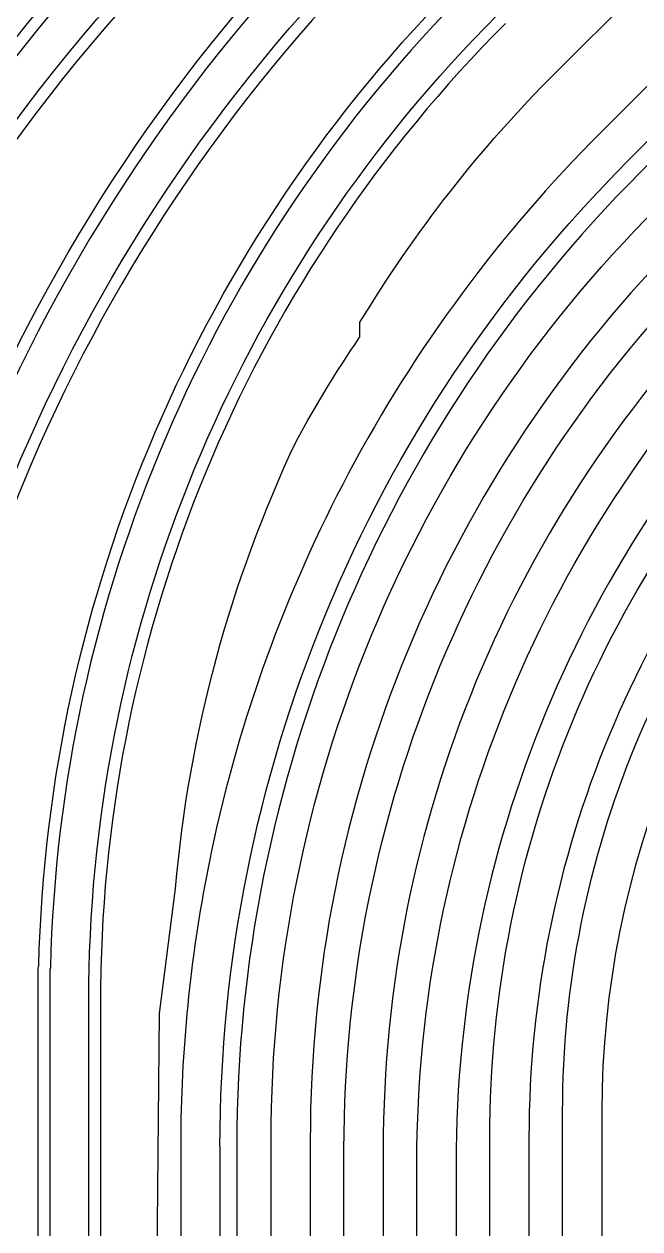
# Model space of a CAD drawing. Extents: x 0 to 248, y 0 to 175.
# Drawn here: x 47.72 to 50.51, y 136.61 to 142.08 of the extents above; entities that cross this region are included whole.
import ezdxf

# ---------------------------------------------------------------- set-up
doc = ezdxf.new("R2010")
doc.units = 0
doc.layers.add('gbr-dxf', color=7, linetype='Continuous')

msp = doc.modelspace()

# ---------------------------------------------------------------- linework, layer by layer
at = {"layer": 'gbr-dxf', "linetype": 'Continuous'}
for points in [[(48.6087, 134.951), (48.6087, 136.984, -0.032157), (48.6084, 136.9888, -0.198913), (50.4603, 141.4595), (52.9701, 143.9692, 0.163331)], [(53.0258, 143.9171), (50.5142, 141.4056), (50.5142, 141.4056), (50.5142, 141.4056, 0.198721), (48.6846, 136.9934, -0.032067), (48.6849, 136.9886), (48.6849, 134.9487, -0.015805)], [(49.3087, 133.6843), (49.3087, 133.9647, -0.131244), (49.3079, 133.9776, 0.007327), (49.3087, 133.9823), (49.3087, 134.0412, 0.095499), (49.2854, 134.1033), (49.2071, 134.1816), (49.2071, 134.2648, 0.094015), (49.2052, 134.2719), (49.0933, 134.4569), (48.9872, 134.5473, 0.037958), (48.9234, 134.6342, -0.016788), (48.8401, 134.8742), (48.8401, 135.2884, -0.007106), (48.8401, 135.2905), (48.8401, 137.0159, -0.009272), (48.8401, 137.019, -0.198785), (50.5928, 141.2475), (50.5929, 141.2475), (50.5929, 141.2475), (53.1646, 143.8193, 0.163845)], [(53.2947, 143.6979), (50.7186, 141.1218), (50.7186, 141.1218), (50.7186, 141.1218, 0.198912), (49.0179, 137.016, -0.009235), (49.0179, 137.013), (49.0179, 135.2905, -0.073434), (49.0141, 135.2649), (49.0141, 134.8788), (49.0767, 134.7613, 0.159623), (49.1112, 134.7299, 0.187256), (49.1257, 134.7296, 0.28979), (49.1708, 134.7959), (49.1708, 136.9746, -0.009272), (49.1709, 136.9776, -0.198774), (50.8493, 141.027), (50.8493, 141.027), (53.4035, 143.5811, 0.16455)], [(53.5334, 143.4596), (50.9751, 140.9013, 0.198912), (49.3487, 136.9746, -0.009235), (49.3486, 136.9717), (49.3486, 134.7996, -0.014325), (49.3486, 134.7984, 0.414241), (49.4236, 134.7234, -0.014653), (49.4249, 134.7234), (49.4259, 134.7234), (49.4265, 134.7234, 0.407922), (49.5015, 134.7968), (49.5015, 136.91, -0.007162), (49.5015, 136.9122, -0.198789), (51.1213, 140.8209), (51.1217, 140.8213), (53.6556, 143.3552, 0.165094)], [(53.7805, 143.2286), (51.2474, 140.6956), (51.247, 140.6952, 0.198887), (49.6793, 136.9101, -0.007116), (49.6793, 136.9079), (49.6793, 134.7988), (49.6793, 134.7983, 0.407922), (49.7527, 134.7234), (49.7556, 134.7234, -0.018419), (49.7573, 134.7234, 0.414244), (49.8323, 134.7984), (49.8323, 134.799), (49.8323, 137.0222, -0.010944), (49.8322, 137.0259, -0.198913), (51.2809, 140.5233), (51.2809, 140.5233), (51.2809, 140.5233), (53.7204, 142.9629, 0.159546)], [(53.8501, 142.8411), (51.4066, 140.3976), (51.4066, 140.3976), (51.4066, 140.3976, 0.198712), (50.01, 137.0295, -0.010866), (50.0101, 137.0259), (50.0101, 134.7958, 0.404406), (50.085, 134.7234), (50.0857, 134.7234), (50.0867, 134.7234, -0.014891), (50.0879, 134.7234, 0.414241), (50.1629, 134.7984, -0.014275), (50.163, 134.7996), (50.163, 137.1413, -0.010944), (50.1629, 137.145, -0.198871), (51.4375, 140.2227), (51.4379, 140.2231), (53.9795, 142.7647, 0.160737)], [(45.8136, 136.6946, -0.198867), (48.3071, 142.7134)], [(48.3445, 142.676, 0.198902), (45.8666, 136.6934, -0.01306)], [(46.8636, 137.1277, -0.198906), (49.1439, 142.6328)], [(54.1041, 142.6379), (51.5636, 140.0974), (51.5632, 140.097, 0.198641), (50.3407, 137.1487, -0.010853), (50.3408, 137.1451), (50.3408, 134.773, 0.190146), (50.3627, 134.7225), (50.9702, 134.1149, -0.198959), (50.9849, 134.0796), (50.9849, 132.307, -0.199561), (50.9701, 132.2716), (50.5697, 131.8731, -0.198397), (50.5345, 131.8585), (48.3553, 131.8585, -0.198766), (48.32, 131.8731), (48.1553, 132.0376, -0.199181), (48.1406, 132.073), (48.1406, 132.368), (48.1406, 132.368)], [(49.1814, 142.5954, 0.198837), (46.9166, 137.1298, -0.020022)], [(46.0422, 136.6945, -0.198864), (48.4688, 142.5516)], [(48.5063, 142.5141, 0.198899), (46.0952, 136.6934, -0.01306)], [(47.0812, 134.4884, -0.2567), (47.0884, 134.5256, 0.139935), (47.0922, 134.5359), (47.0922, 137.1275, -0.013079), (47.0923, 137.1286, -0.198872), (49.3058, 142.4711)], [(49.3432, 142.4336, 0.198911), (47.1453, 137.1275, -0.01306), (47.1452, 137.1264), (47.1452, 134.5372, -0.048029), (47.1453, 134.5367, 0.152992), (47.1493, 134.5255), (47.1493, 134.5255, -0.108794), (47.1569, 134.5104), (47.1572, 134.5093, 0.120342), (47.2415, 134.3755, -0.011273), (47.2426, 134.3744, -0.198693), (47.2686, 134.3116), (47.2686, 134.2227)], [(47.7741, 134.4689, -0.27377), (47.7802, 134.5085, 0.152635), (47.7841, 134.5198, -0.037059), (47.7841, 134.52), (47.7841, 137.7973, -0.098806), (47.7862, 137.8074, -0.192447), (49.7045, 142.2808)], [(49.742, 142.2434, 0.192757), (47.839, 137.7985, -0.087957), (47.8371, 137.7894), (47.8371, 134.5201, -0.036092)], [(48.3088, 134.8862), (48.3334, 137.5918), (48.4066, 138.1585, -0.088973), (48.9552, 140.1892, -0.024047), (49.2405, 140.6562, 0.131473), (49.2435, 140.6661), (49.2435, 140.7265, -0.06047), (50.1289, 141.8565), (50.4838, 142.2114, -0.15988)], [(48.0127, 134.48), (48.0127, 137.6443, -0.038469), (48.013, 137.6483, -0.005741), (48.0148, 137.7932, -0.012911), (48.0148, 137.7943, -0.192745), (49.8663, 142.119)], [(49.9038, 142.0816, 0.192697), (48.0678, 137.7943, -0.012911), (48.0678, 137.7931, 0.005907), (48.066, 137.6453, -0.050361), (48.0657, 137.64), (48.0657, 134.4989, -0.036092)], [(50.8682, 142.1132, -0.394265), (50.6726, 141.9166, -0.035179), (50.6723, 141.9165, 0.171861), (50.6601, 141.9112), (50.3344, 141.5855, 0.074274), (49.1917, 140.0417, 0.070382), (48.5699, 138.33), (48.5699, 138.3292, 0.048511), (48.4307, 137.0785), (48.4307, 137.0785, 0.025463), (48.4304, 137.0765), (48.4304, 137.0462), (48.4302, 136.9888, 0.012279), (48.4304, 136.9784), (48.4304, 134.9459, 0.013906)]]:
    msp.add_lwpolyline(points, format="xyb", dxfattribs=at)

doc.saveas('drawing.dxf')
